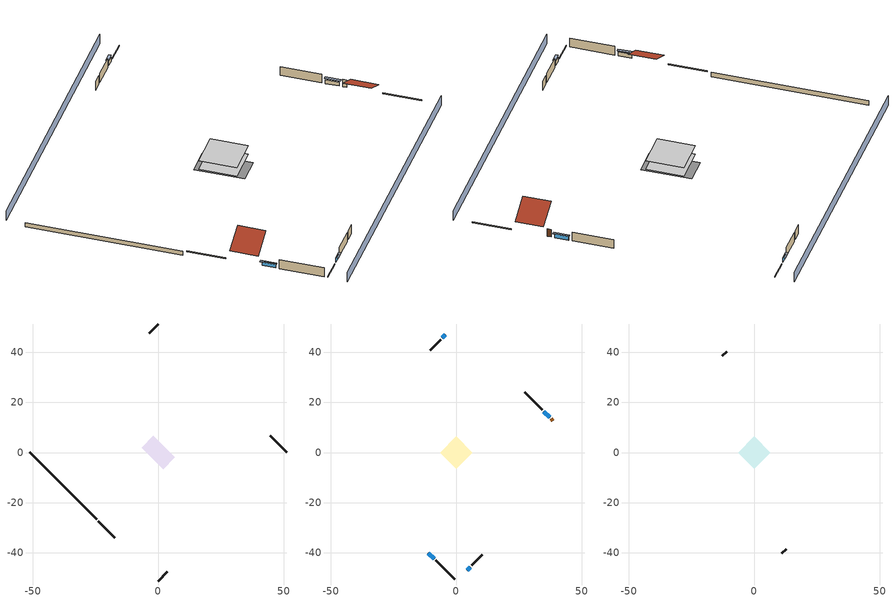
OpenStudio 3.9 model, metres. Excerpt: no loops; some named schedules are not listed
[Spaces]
crawlspace - vented 1
 floor foundation (Slab1 construction): -6.68,1.91 -1.91,6.68 6.68,-1.91 1.91,-6.68 z-0.91
 wall outside (RimJoist1 construction): -23.87,-27.36 -17.25,-33.98 z0.3:0.61
 wall outside (RimJoist2 construction): 0,51.23 -3.69,47.54 z0.3:0.61
 wall outside (RimJoist3 construction): 51.23,0 44.61,6.62 z0.3:0.61
 wall outside (RimJoist4 construction): 0,-51.23 3.69,-47.54 z0.3:0.61
 wall foundation (FoundationWall1 construction): -51.23,0 -24.53,-26.7 z-0.91:0.3
conditioned space 1
 floor to crawlspace - vented 1 (Floor1 construction): -6.4,0 0,6.4 6.4,0 0,-6.4 z0.3
 wall outside (Wall1 construction): -8.21,-43.02 -0.66,-50.57 z0.3:2.74
 wall outside (Wall2 construction): -6.2,45.03 -10.4,40.83 z0.3:2.74
 wall outside (Wall3 construction): 34.27,16.96 27.25,23.98 z0.3:2.74
 wall outside (Wall4 construction): 6.2,-45.03 10.4,-40.83 z0.3:2.74
 wall outside (AdiabaticWallConstruction): -11.16,-40.07 -8.87,-42.36 / 37.21,14.02 34.93,16.3 z0.3:1.4; -4.34,46.89 -5.55,45.68 / 4.34,-46.89 5.55,-45.68 z0.3:1.46
 wall outside (AdiabaticWallConstruction 1): 38.52,12.71 37.87,13.36 z0.3:2.34
 window (WindowConstruction): -11.16,-40.07 -8.87,-42.36 z0.3:1.4
 window (WindowConstruction 1): -4.34,46.89 -5.54,45.68 z0.3:1.46
 window (WindowConstruction 2): 37.21,14.02 34.93,16.3 z0.3:1.4
 window (WindowConstruction 3): 4.34,-46.89 5.54,-45.68 z0.3:1.46
 door (Door): 38.52,12.71 37.87,13.36 z0.3:2.34
attic - vented 1
 floor to conditioned space 1 (Floor2 construction Reversed): -6.4,0 0,6.4 6.4,0 0,-6.4 z2.74
 wall outside (Wall5 construction): -11.06,40.17 -12.7,38.52 z0.3:2.74
 wall outside (Wall6 construction): 11.06,-40.17 12.7,-38.52 z0.3:2.74
 roof outside (Roof1 construction): -11.81,-39.42,2.74 -7.53,-35.14,5.77 -12.32,-30.36,5.77 -16.59,-34.63,2.74
 roof outside (Roof2 construction): 39.17,12.06,2.74 34.89,7.78,5.77 39.68,3,5.77 43.96,7.27,2.74
shading: 3.23,-54.46 54.46,-3.23 / -3.23,54.46 -54.46,3.23 z0:2.74; -8.65,-42.58 -11.37,-39.86 -11.8,-40.29 -9.08,-43.01 z1.71; -5.76,45.47 -4.13,47.1 -4.56,47.53 -6.19,45.9 z1.77; 34.71,16.52 37.43,13.8 37.86,14.23 35.14,16.95 z1.71; 5.76,-45.47 4.13,-47.1 4.56,-47.53 6.19,-45.9 z1.77
[Site]
Portland Intl Arpt_OR: Latitude {deg}=45.59; Longitude {deg}=-122.6; Time Zone {hr}=-8; Elevation {m}=33; Terrain=Suburbs; Keep Site Location Information=Yes
[Site:GroundTemperature:Shallow]
10.2558, 8.96328, 8.85977, 9.47314, 11.9355, 14.3863, 16.5111, 17.8571, 17.9714, 16.8767, 14.8061, 12.4304
[Site:WaterMainsTemperature]
Calculation Method=Schedule; Temperature Schedule=mains temperature schedule
[Building]
Building 1
[Material] Roughness=Rough
Name | Thickness {m} | Conductivity {W/m-K} | Density {kg/m3} | Specific Heat {J/kg-K} | Thermal Absorptance | Solar Absorptance | Visible Absorptance
asphalt or fiberglass shingles | 0.00635 | 0.162714 | 1121.4 | 1465.45 | 0.9 | 0.85 | 0.85
roof rigid ins | 0.00281632 | 0.029427 | 32.04 | 1214.23 | 0.9 | 0.7 | 0.7
osb sheathing 0.5 in. | 0.0127 | 0.115458 | 512.64 | 1214.23 | 0.9 | 0.6 | 0.6
wood siding | 0.0254 | 0.102417 | 544.68 | 1172.36 | 0.9 | 0.85 | 0.85
osb sheathing 0.5 in. 1 | 0.0127 | 0.115458 | 512.64 | 1214.23 | 0.9 | 0.7 | 0.7
wall stud and cavity | 0.1397 | 0.550994 | 139.0536 | 1170.24 | 0.9 | 0.7 | 0.7
gypsum board | 0.0127 | 0.160291 | 801 | 837.4 | 0.9 | 0.6 | 0.6
wall stud and cavity 1 | 0.1397 | 0.727959 | 139.0536 | 1170.24 | 0.9 | 0.6 | 0.6
rim joist stud and cavity | 0.0508 | 0.178688 | 50.32683 | 1063.81 | 0.9 | 0.6 | 0.6
floor stud and cavity | 0.1397 | 0.923637 | 92.3553 | 1139.71 | 0.9 | 0.7 | 0.7
osb sheathing 0.75 in. | 0.01905 | 0.115458 | 512.64 | 1214.23 | 0.9 | 0.7 | 0.7
floor covering | 0.0127 | 0.0433444 | 54.468 | 1339.84 | 0.9 | 0.6 | 0.6
ceiling loosefill ins | 0.169333 | 0.0480833 | 16.02 | 1046.75 | 0.9 | 0.7 | 0.7
ceiling stud and cavity | 0.1397 | 0.0824711 | 65.682 | 1177.47 | 0.9 | 0.7 | 0.7
concrete 8.0 in. | 0.2032 | 1.803125 | 2242.8 | 837.4 | 0.9 | 0.7 | 0.7
soil 0.5 in. | 0.0127 | 1.3848 | 1842.3 | 418.7 | 0.9 | 0.7 | 0.7
wood siding 1; wood siding 2 | 0.0254 | 0.102417 | 544.68 | 1172.36
wall rigid ins | 0.512978 | 0.029427 | 32.04 | 1214.23 | 0.9 | 0.7 | 0.7
wall stud and cavity 2 | 0.0889 | 0.380278 | 52.3479 | 1209.89 | 0.9 | 0.7 | 0.7
door material | 0.04445 | 0.0612267 | 512.64 | 1214.23 | 0.9 | 0.7 | 0.7
wall stud and cavity 3 | 0.0889 | 0.391764 | 83.0341 | 1211.67 | 0.9 | 0.7 | 0.7
furniture material conditioned space 1 | 0.1524 | 0.115458 | 640.8 | 1214.23 | 0.9 | 0.6 | 0.6
[Construction]
Roof1 construction; Roof2 construction: asphalt or fiberglass shingles, roof rigid ins, osb sheathing 0.5 in.
Wall1 construction; Wall2 construction; Wall3 construction; Wall4 construction: wood siding, osb sheathing 0.5 in. 1, wall stud and cavity, gypsum board
Wall5 construction; Wall6 construction: wood siding, osb sheathing 0.5 in. 1, wall stud and cavity 1
RimJoist1 construction; RimJoist2 construction; RimJoist3 construction; RimJoist4 construction: wood siding, rim joist stud and cavity
Floor1 construction: floor stud and cavity, osb sheathing 0.75 in., floor covering
Floor2 construction Reversed: gypsum board, ceiling stud and cavity, ceiling loosefill ins
FoundationWall1 construction: concrete 8.0 in.
Slab1 construction: soil 0.5 in.
WindowConstruction; WindowConstruction 1; WindowConstruction 2; WindowConstruction 3: WindowMaterial
AdiabaticWallConstruction: wood siding 1, wall rigid ins, wall stud and cavity 2, gypsum board
Door: door material
AdiabaticWallConstruction 1: wood siding 2, wall rigid ins, wall stud and cavity 2, gypsum board
PartitionWallConstruction: gypsum board, wall stud and cavity 3, gypsum board
furniture construction conditioned space 1: furniture material conditioned space 1
[WindowMaterial:SimpleGlazingSystem]
WindowMaterial: U-Factor {W/m2-K}=4.76952; Solar Heat Gain Coefficient=0.63
[ThermalZone] Multiplier=1; Use Ideal Air Loads=No
Name | Volume {m3} | Thermostat
conditioned space | 199.577 | conditioned space temperature setpoint
attic - vented | 55.1915
crawlspace - vented | 99.7886
[Sizing:Zone] Zone Cooling Design Supply Air Temperature Input Method=SupplyAirTemperature; Zone Cooling Design Supply Air Temperature {C}=14; Zone Cooling Design Supply Air Temperature Difference {deltaC}=11.11; Zone Heating Design Supply Air Temperature Input Method=SupplyAirTemperature; Zone Heating Design Supply Air Temperature {C}=40; Zone Heating Design Supply Air Temperature Difference {deltaC}=11.11; Zone Cooling Design Supply Air Humidity Ratio {kg-H2O/kg-air}=0.0085; Zone Heating Design Supply Air Humidity Ratio {kg-H2O/kg-air}=0.008; Cooling Design Air Flow Method=DesignDay; Heating Design Air Flow Method=DesignDay; Account for Dedicated Outdoor Air System=No; Dedicated Outdoor Air System Control Strategy=NeutralSupplyAir; Dedicated Outdoor Air Low Setpoint Temperature for Design {C}=autosize; Dedicated Outdoor Air High Setpoint Temperature for Design {C}=autosize; Zone Load Sizing Method=Sensible Load Only No Latent Load; Zone Latent Cooling Design Supply Air Humidity Ratio Input Method=HumidityRatioDifference; Zone Cooling Design Supply Air Humidity Ratio Difference {kgWater/kgDryAir}=0.005; Zone Latent Heating Design Supply Air Humidity Ratio Input Method=HumidityRatioDifference; Zone Humidification Design Supply Air Humidity Ratio Difference {kgWater/kgDryAir}=0.005; Sizing Option=Coincident
attic - vented; crawlspace - vented
[Space]
Name | Thermal Zone | Volume {m3}
conditioned space 1 | conditioned space | 199.577
attic - vented 1 | attic - vented | 55.1915
crawlspace - vented 1 | crawlspace - vented | 99.7886
[ThermostatSetpoint:DualSetpoint]
conditioned space temperature setpoint: Heating Setpoint Temperature Schedule=heating setpoint; Cooling Setpoint Temperature Schedule=cooling setpoint; Temperature Difference Between Cutout And Setpoint {deltaC}=0
[Foundation:Kiva]
Foundation Kiva 1: Initial Indoor Air Temperature {C}=8.58325; Wall Height Above Grade {m}=0.3048; Wall Depth Below Slab {m}=0.2032
[Foundation:Kiva:Settings]
Soil Conductivity {W/m-K}=1.3848; Soil Density {kg/m3}=1842.3; Soil Specific Heat {J/kg-K}=418.7; Ground Solar Absorptivity=0.9; Ground Thermal Absorptivity=0.9; Ground Surface Roughness {m}=0.03; Far-Field Width {m}=40; Deep-Ground Boundary Condition=ZeroFlux; Deep-Ground Depth {m}=40; Minimum Cell Dimension {m}=0.2; Maximum Cell Growth Coefficient=3; Simulation Timestep=Timestep
[SurfaceProperty:ExposedFoundationPerimeter]
Slab1: Exposed Perimeter Calculation Method=TotalExposedPerimeter; Total Exposed Perimeter {m}=37.76472
[SurfaceProperty:IncidentSolarMultiplier] Incident Solar Multiplier=1; Incident Solar Multiplier Schedule=trans schedule winter=0.85 summer=0.7
Window1; Window2; Window3; Window4
[InternalMass:Definition] Design Level Calculation Method=SurfaceArea
Name | Construction | Surface Area {m2}
partition wall mass | PartitionWallConstruction | 81.84758
furniture mass conditioned space 1 | furniture construction conditioned space 1 | 32.73903
[InternalMass] Space or SpaceType=conditioned space 1; Multiplier=1
Name | Internal Mass Definition
partition wall mass | partition wall mass
furniture mass conditioned space 1 | furniture mass conditioned space 1
[EnergyManagementSystem:Sensor]
Name | Output Variable or Output Meter Index Key | Output Variable or Output Meter
water_heater_T_set | water heater setpoint | Schedule Value
out_pb_s |  | Site Outdoor Air Barometric Pressure
out_wt_s |  | Site Outdoor Air Humidity Ratio
site_vw_s |  | Site Wind Speed
cool_season | cooling season schedule | Schedule Value
natural_vent_s | natural vent schedule | Schedule Value
htg_sp_s; htg_sp_s_1 | heating setpoint | Schedule Value
clg_sp_s; clg_sp_s_1 | cooling setpoint | Schedule Value
mech_vent_range_fan_0_sch_s | mech vent range fan 0 schedule | Schedule Value
mech_vent_bath_fan_0_sch_s | mech vent bath fan 0 schedule | Schedule Value
htg_load_cond |  | Heating:EnergyTransfer:Zone:CONDITIONED SPACE
clg_load_cond |  | Cooling:EnergyTransfer:Zone:CONDITIONED SPACE
s_conv | Floor1 | Surface Inside Face Convection Heat Gain Energy
s_ig | Floor1 | Surface Inside Face Internal Gains Radiation Heat Gain Energy
s_sol | Floor1 | Surface Inside Face Solar Radiation Heat Gain Energy
s_lgt | Floor1 | Surface Inside Face Lights Radiation Heat Gain Energy
s_surf | Floor1 | Surface Inside Face Net Surface Thermal Radiation Heat Gain Energy
s_conv_1 | Floor2 | Surface Inside Face Convection Heat Gain Energy
s_ig_1 | Floor2 | Surface Inside Face Internal Gains Radiation Heat Gain Energy
s_sol_1 | Floor2 | Surface Inside Face Solar Radiation Heat Gain Energy
s_lgt_1 | Floor2 | Surface Inside Face Lights Radiation Heat Gain Energy
s_surf_1 | Floor2 | Surface Inside Face Net Surface Thermal Radiation Heat Gain Energy
ss_sol | Door1 | Surface Inside Face Solar Radiation Heat Gain Energy
ss_lgt | Door1 | Surface Inside Face Lights Radiation Heat Gain Energy
ss_conv | Door1 | Surface Inside Face Convection Heat Gain Energy
ss_ig | Door1 | Surface Inside Face Internal Gains Radiation Heat Gain Energy
ss_surf | Door1 | Surface Inside Face Net Surface Thermal Radiation Heat Gain Energy
ss_conv_1 | Window1 | Surface Inside Face Convection Heat Gain Energy
ss_ig_1 | Window1 | Surface Inside Face Internal Gains Radiation Heat Gain Energy
ss_surf_1 | Window1 | Surface Inside Face Net Surface Thermal Radiation Heat Gain Energy
ss_trans_in | Window1 | Surface Window Transmitted Solar Radiation Rate
ss_back_out | Window1 | Surface Window Shortwave from Zone Back Out Window Heat Transfer Rate
ss_trans_out | Window1 | Surface Inside Face Initial Transmitted Diffuse Transmitted Out Window Solar Radiation Rate
ss_conv_2 | Window2 | Surface Inside Face Convection Heat Gain Energy
ss_ig_2 | Window2 | Surface Inside Face Internal Gains Radiation Heat Gain Energy
ss_surf_2 | Window2 | Surface Inside Face Net Surface Thermal Radiation Heat Gain Energy
ss_trans_in_1 | Window2 | Surface Window Transmitted Solar Radiation Rate
ss_back_out_1 | Window2 | Surface Window Shortwave from Zone Back Out Window Heat Transfer Rate
ss_trans_out_1 | Window2 | Surface Inside Face Initial Transmitted Diffuse Transmitted Out Window Solar Radiation Rate
ss_conv_3 | Window3 | Surface Inside Face Convection Heat Gain Energy
ss_ig_3 | Window3 | Surface Inside Face Internal Gains Radiation Heat Gain Energy
ss_surf_3 | Window3 | Surface Inside Face Net Surface Thermal Radiation Heat Gain Energy
ss_trans_in_2 | Window3 | Surface Window Transmitted Solar Radiation Rate
ss_back_out_2 | Window3 | Surface Window Shortwave from Zone Back Out Window Heat Transfer Rate
ss_trans_out_2 | Window3 | Surface Inside Face Initial Transmitted Diffuse Transmitted Out Window Solar Radiation Rate
ss_conv_4 | Window4 | Surface Inside Face Convection Heat Gain Energy
ss_ig_4 | Window4 | Surface Inside Face Internal Gains Radiation Heat Gain Energy
ss_surf_4 | Window4 | Surface Inside Face Net Surface Thermal Radiation Heat Gain Energy
ss_trans_in_3 | Window4 | Surface Window Transmitted Solar Radiation Rate
ss_back_out_3 | Window4 | Surface Window Shortwave from Zone Back Out Window Heat Transfer Rate
ss_trans_out_3 | Window4 | Surface Inside Face Initial Transmitted Diffuse Transmitted Out Window Solar Radiation Rate
s_conv_2 | Wall1 | Surface Inside Face Convection Heat Gain Energy
s_ig_2 | Wall1 | Surface Inside Face Internal Gains Radiation Heat Gain Energy
s_sol_2 | Wall1 | Surface Inside Face Solar Radiation Heat Gain Energy
s_lgt_2 | Wall1 | Surface Inside Face Lights Radiation Heat Gain Energy
s_surf_2 | Wall1 | Surface Inside Face Net Surface Thermal Radiation Heat Gain Energy
s_conv_3 | Wall2 | Surface Inside Face Convection Heat Gain Energy
s_ig_3 | Wall2 | Surface Inside Face Internal Gains Radiation Heat Gain Energy
s_sol_3 | Wall2 | Surface Inside Face Solar Radiation Heat Gain Energy
s_lgt_3 | Wall2 | Surface Inside Face Lights Radiation Heat Gain Energy
s_surf_3 | Wall2 | Surface Inside Face Net Surface Thermal Radiation Heat Gain Energy
s_conv_4 | Wall3 | Surface Inside Face Convection Heat Gain Energy
s_ig_4 | Wall3 | Surface Inside Face Internal Gains Radiation Heat Gain Energy
s_sol_4 | Wall3 | Surface Inside Face Solar Radiation Heat Gain Energy
s_lgt_4 | Wall3 | Surface Inside Face Lights Radiation Heat Gain Energy
s_surf_4 | Wall3 | Surface Inside Face Net Surface Thermal Radiation Heat Gain Energy
s_conv_5 | Wall4 | Surface Inside Face Convection Heat Gain Energy
s_ig_5 | Wall4 | Surface Inside Face Internal Gains Radiation Heat Gain Energy
s_sol_5 | Wall4 | Surface Inside Face Solar Radiation Heat Gain Energy
s_lgt_5 | Wall4 | Surface Inside Face Lights Radiation Heat Gain Energy
s_surf_5 | Wall4 | Surface Inside Face Net Surface Thermal Radiation Heat Gain Energy
im_conv | furniture mass conditioned space 1 | Surface Inside Face Convection Heat Gain Energy
im_ig | furniture mass conditioned space 1 | Surface Inside Face Internal Gains Radiation Heat Gain Energy
im_sol | furniture mass conditioned space 1 | Surface Inside Face Solar Radiation Heat Gain Energy
im_lgt | furniture mass conditioned space 1 | Surface Inside Face Lights Radiation Heat Gain Energy
im_surf | furniture mass conditioned space 1 | Surface Inside Face Net Surface Thermal Radiation Heat Gain Energy
im_conv_1 | partition wall mass | Surface Inside Face Convection Heat Gain Energy
im_ig_1 | partition wall mass | Surface Inside Face Internal Gains Radiation Heat Gain Energy
im_sol_1 | partition wall mass | Surface Inside Face Solar Radiation Heat Gain Energy
im_lgt_1 | partition wall mass | Surface Inside Face Lights Radiation Heat Gain Energy
im_surf_1 | partition wall mass | Surface Inside Face Net Surface Thermal Radiation Heat Gain Energy
airflow_gain | infil flow | Infiltration Sensible Heat Gain Energy
airflow_loss | infil flow | Infiltration Sensible Heat Loss Energy
airflow_gain_1 | natural vent flow | Infiltration Sensible Heat Gain Energy
airflow_loss_1 | natural vent flow | Infiltration Sensible Heat Loss Energy
airflow_gain_2 | whole house fan flow | Infiltration Sensible Heat Gain Energy
airflow_loss_2 | whole house fan flow | Infiltration Sensible Heat Loss Energy
mv_conv | mech vent bath fan 0 | Electric Equipment Convective Heating Energy
mv_rad | mech vent bath fan 0 | Electric Equipment Radiant Heating Energy
mv_conv_1 | mech vent house fan | Electric Equipment Convective Heating Energy
mv_rad_1 | mech vent house fan | Electric Equipment Radiant Heating Energy
mv_conv_2 | mech vent house fan cfis | Electric Equipment Convective Heating Energy
mv_rad_2 | mech vent house fan cfis | Electric Equipment Radiant Heating Energy
mv_conv_3 | mech vent range fan 0 | Electric Equipment Convective Heating Energy
mv_rad_3 | mech vent range fan 0 | Electric Equipment Radiant Heating Energy
mv_conv_4 | mech vent house fan latent load | Other Equipment Convective Heating Energy
mv_rad_4 | mech vent house fan latent load | Other Equipment Radiant Heating Energy
mv_conv_5 | mech vent house fan sensible load | Other Equipment Convective Heating Energy
mv_rad_5 | mech vent house fan sensible load | Other Equipment Radiant Heating Energy
ig_lgt_conv | interior lighting | Lights Convective Heating Energy
ig_lgt_rad | interior lighting | Lights Radiant Heating Energy
ig_lgt_vis | interior lighting | Lights Visible Radiation Heating Energy
ig_ee_conv | ceiling fan | Electric Equipment Convective Heating Energy
ig_ee_rad | ceiling fan | Electric Equipment Radiant Heating Energy
ig_ee_conv_1 | clothes washer | Electric Equipment Convective Heating Energy
ig_ee_rad_1 | clothes washer | Electric Equipment Radiant Heating Energy
ig_ee_conv_2 | cooking range | Electric Equipment Convective Heating Energy
ig_ee_rad_2 | cooking range | Electric Equipment Radiant Heating Energy
ig_ee_conv_3 | freezer | Electric Equipment Convective Heating Energy
ig_ee_rad_3 | freezer | Electric Equipment Radiant Heating Energy
ig_ee_conv_4 | fridge | Electric Equipment Convective Heating Energy
ig_ee_rad_4 | fridge | Electric Equipment Radiant Heating Energy
ig_ee_conv_5 | misc plug loads | Electric Equipment Convective Heating Energy
ig_ee_rad_5 | misc plug loads | Electric Equipment Radiant Heating Energy
ig_ee_conv_6 | misc tv | Electric Equipment Convective Heating Energy
ig_ee_rad_6 | misc tv | Electric Equipment Radiant Heating Energy
ig_ee_conv_7 | whole house fan | Electric Equipment Convective Heating Energy
ig_ee_rad_7 | whole house fan | Electric Equipment Radiant Heating Energy
ig_oe_conv | cooking range 1 | Other Equipment Convective Heating Energy
ig_oe_rad | cooking range 1 | Other Equipment Radiant Heating Energy
ig_oe_conv_1 | general water use latent | Other Equipment Convective Heating Energy
ig_oe_rad_1 | general water use latent | Other Equipment Radiant Heating Energy
ig_oe_conv_2 | general water use sensible | Other Equipment Convective Heating Energy
ig_oe_rad_2 | general water use sensible | Other Equipment Radiant Heating Energy
ig_oe_conv_3 | water heater energy adjustment1 | Other Equipment Convective Heating Energy
ig_oe_rad_3 | water heater energy adjustment1 | Other Equipment Radiant Heating Energy
ig_oe_conv_4 | water heater lat | Other Equipment Convective Heating Energy
ig_oe_rad_4 | water heater lat | Other Equipment Radiant Heating Energy
ig_oe_conv_5 | water heater sens | Other Equipment Convective Heating Energy
ig_oe_rad_5 | water heater sens | Other Equipment Radiant Heating Energy
ig_ppl_conv | occupants | People Convective Heating Energy
ig_ppl_rad | occupants | People Radiant Heating Energy
[EnergyManagementSystem:Program]
unit_heater_supply_fan_disaggregate_program: Set unit_heater_supply_fan_primary_htg = 0; If unit_heater_htg_coil_s > 0; Set unit_heater_supply_fan_primary_htg = unit_heater_supply_fan_s; EndIf
water_heater_InletAir: Set water_heater_Tamb_act = water_heater_amb_temp; Set water_heater_RHamb_act = 0; Set water_heater_RHamb_act = water_heater_RHamb_act + (water_heater_amb_rh / 100) / 1; Set water_heater_sens_act = (0 - water_heater_sens_cool - (water_heater_tl + water_heater_fan_pwr)) / 1; Set water_heater_lat_act = (0 - water_heater_lat_cool) / 1
water_heater_Control: Set water_heater_HPWHSchedOverride = water_heater_T_set; If (water_heater_amb_temp<5.56) || (water_heater_amb_temp>48.89); Set water_heater_UESchedOverride = water_heater_T_set; Set water_heater_LESchedOverride = water_heater_T_set; Else; Set water_heater_UESchedOverride = water_heater_T_set - 9.0; Set water_heater_LESchedOverride = 0; EndIf
water_heater_hpwh_EC_adj: If WarmupFlag == 0; Set dhw_e_cons = water_heater_tank_energy + water_heater_tank_on_cycle_parasitic + water_heater_tank_off_cycle_parasitic + water_heater_coil_energy + water_heater_fan_energy; Set water_heater_hpwh_ec_adj_act = 0.0 * dhw_e_cons / 1; EndIf
[ElectricEquipment:Definition] Design Level Calculation Method=EquipmentLevel
Name | Design Level {W} | Fraction Latent | Fraction Radiant | Fraction Lost
ceiling fan | 19.4517 | 0 | 0.558 | 0
clothes washer | 407.695 | 0.03 | 0.162 | 0.7
fridge | 43.7215 | 0 | 0.6 | 0
freezer | 194.914 | 0 | 0.6 | 0
cooking range | 1048.61 | 0.08 | 0.432 | 0.2
misc tv | 391.694 | 0 | 0.6 | 0
misc plug loads | 309.985 | 0.021 | 0.558 | 0.049
whole house fan; mech vent house fan | 0 | 0 | 0 | 1
mech vent house fan cfis | 0 | 0 | 0 | 0
mech vent range fan 0; mech vent bath fan 0 | 30 | 0 | 0 | 1
[ElectricEquipment] Space or SpaceType=conditioned space 1
Name | Electric Equipment Definition | Schedule
ceiling fan | ceiling fan | ceiling_fan
clothes washer | clothes washer | clothes_washer
fridge | fridge | fridge schedule
freezer | freezer | freezer schedule
cooking range | cooking range | cooking_range
misc tv | misc tv | plug_loads_tv
misc plug loads | misc plug loads | plug_loads_other
whole house fan | whole house fan | Always On Discrete
mech vent house fan | mech vent house fan | mech vent house fan schedule
mech vent house fan cfis | mech vent house fan cfis | mech vent house fan cfis schedule
mech vent range fan 0 | mech vent range fan 0 | mech vent range fan 0 schedule
mech vent bath fan 0 | mech vent bath fan 0 | mech vent bath fan 0 schedule
[OtherEquipment:Definition] Design Level Calculation Method=EquipmentLevel
Name | Design Level {W} | Fraction Latent | Fraction Radiant | Fraction Lost
water heater sens; mech vent house fan sensible load | 0 | 0 | 0 | 0
water heater lat; mech vent house fan latent load | 0 | 1 | 0 | 0
water heater energy adjustment1 | 0.01 | 0 | 0 | 1
cooking range 2 | 0 | 0.08 | 0.432 | 0.2
general water use sensible | -61.6891 | 0 | 0.6 | 0
general water use latent | 62.594 | 1 | 0 | 0
[OtherEquipment] Space or SpaceType=conditioned space 1
Name | Other Equipment Definition | Schedule | Fuel Type
water heater sens | water heater sens | Always On Discrete
water heater lat | water heater lat | Always On Discrete
water heater energy adjustment1 | water heater energy adjustment1 | Always On Discrete | Electricity
cooking range 1 | cooking range 2 | cooking_range | Electricity
general water use sensible | general water use sensible | general water use schedule
general water use latent | general water use latent | general water use schedule
mech vent house fan sensible load | mech vent house fan sensible load | Always On Discrete
mech vent house fan latent load | mech vent house fan latent load | Always On Discrete
[WaterUse:Equipment:Definition]
clothes washer: Peak Flow Rate {m3/s}=1.61492e-06
[Lights:Definition]
interior lighting: Design Level Calculation Method=LightingLevel; Lighting Level {W}=131.82; Fraction Radiant=0.6; Fraction Visible=0.2; Return Air Fraction=0
[Lights]
interior lighting: Lights Definition=interior lighting; Space or SpaceType=conditioned space 1; Schedule=lighting_interior; Fraction Replaceable=1
[Exterior:Lights:Definition]
exterior lighting: Design Level {W}=5.52521
[Exterior:Lights]
exterior lighting: Exterior Lights Definition=exterior lighting; Schedule=exterior lighting schedule
[People:Definition]
occupants: Number of People Calculation Method=People; Number of People {people}=3; Fraction Radiant=0.314171; Sensible Heat Fraction=0.56303; Carbon Dioxide Generation Rate {m3/s-W}=0; Enable ASHRAE 55 Comfort Warnings=No; Mean Radiant Temperature Calculation Type=EnclosureAveraged
[People]
occupants: People Definition=occupants; Space or SpaceType=conditioned space 1; Number of People Schedule=occupants; Activity Level Schedule=occupants activity schedule; Multiplier=1
[SpaceInfiltration:DesignFlowRate] Schedule=Always On Discrete
Name | Space or SpaceType | Design Flow Rate Calculation Method | Design Flow Rate {m3/s} | Air Changes per Hour {1/hr} | Constant Term Coefficient | Temperature Term Coefficient | Velocity Term Coefficient | Velocity Squared Term Coefficient
natural vent flow; whole house fan flow; infil flow | conditioned space 1 | Flow/Space | 0
infil crawlspace - vented 1 | crawlspace - vented 1 | AirChanges/Hour |  | 2.6013 | 1 | 0 | 0 | 0
[ZoneMixing]
whole house fan mix: Zone or Space=attic - vented; Schedule=Always On Continuous; Design Flow Rate Calculation Method=Flow/Zone; Design Flow Rate {m3/s}=0; Source Zone or Space=conditioned space
[SpaceInfiltration:EffectiveLeakageArea]
infil attic - vented 1: Space or SpaceType=attic - vented 1; Schedule=Always On Discrete; Effective Air Leakage Area {cm2}=2727.98; Stack Coefficient=0.000140673; Wind Coefficient=3.41675e-05
